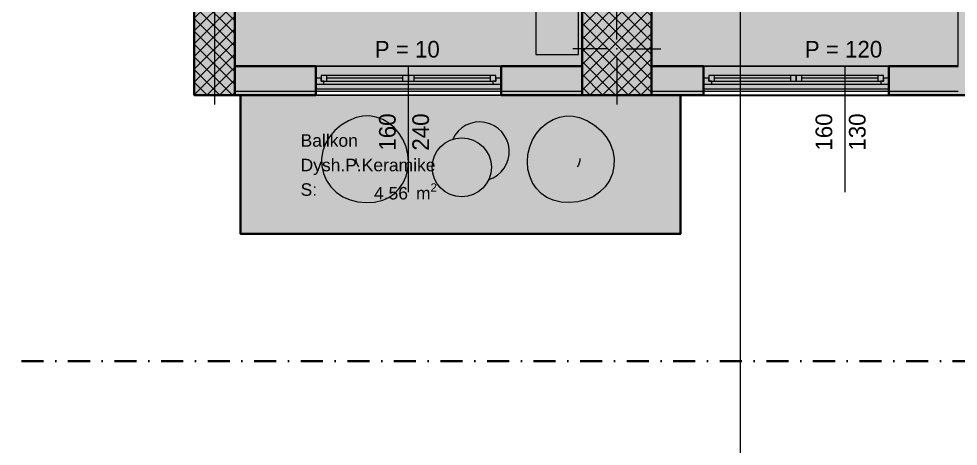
# Model space of a CAD drawing. Header units: millimetres. Extents: x 172821 to 253959, y -36092 to 17885.
# Drawn here: x 189595 to 197711, y -10151 to -6457 of the extents above; entities that cross this region are included whole.
import ezdxf
from ezdxf.enums import TextEntityAlignment as Align

# ---------------------------------------------------------------- set-up
doc = ezdxf.new("R2010")
doc.units = ezdxf.units.MM
doc.header["$MEASUREMENT"] = 0
doc.linetypes.add('Dot & Dashed', pattern=[402.166657, 190.5, -105.833333, 0, -105.833324])
doc.linetypes.add('Wipeout_Contour', pattern=[1000, 0, -1000])
for name, color, linetype, lineweight, true_color in [('2D Drafting - General_Pen_No__61', 7, 'Continuous', 20, 0x6a6a6a), ('A - Fill zone_Pen_No__102', 7, 'Continuous', 13, 0xcccccc), ('A - Muret_Pen_No__166', 7, 'Continuous', 13, 0x97cbff), ('A - Muret_Pen_No__82', 7, 'Continuous', 20, 0xaaaaaa), ('ARCHICAD Window Markers_Pen_No__111', 7, 'Continuous', 13, 0xccccff), ('Marker - Section_Pen_No__8', 7, 'Continuous', 35, 0xa80f02), ('Model Unit - Zone_Pen_No__102', 7, 'Continuous', 13, 0xcccccc)]:
    doc.layers.add(name, color=color, linetype=linetype, lineweight=lineweight, true_color=true_color)
for name, color, linetype, lineweight in [('A - Fill zone_Pen_No__2', 8, 'Continuous', 15), ('A - Mobilimi_Pen_No__101', 252, 'Continuous', 13), ('A - Mobilimi_Pen_No__18', 9, 'Continuous', 15), ('A - Muret_Pen_No__22', 8, 'Continuous', 35), ('A - Pllaka meskatit_Pen_No__1', 7, 'Continuous', 13), ('A - Pllaka meskatit_Pen_No__22', 8, 'Continuous', 35), ('A - Shtyllat_Pen_No__101', 252, 'Continuous', 13), ('A - Shtyllat_Pen_No__22', 8, 'Continuous', 35), ('ARCHICAD Windows_Pen_No__101', 252, 'Continuous', 13), ('ARCHICAD Zone Stamps_Pen_No__101', 252, 'Continuous', 13)]:
    doc.layers.add(name, color=color, linetype=linetype, lineweight=lineweight)
for name, color, linetype in [('A - Muret', 7, 'Continuous'), ('A - Pllaka meskatit', 7, 'Continuous'), ('A - Shtyllat', 7, 'Continuous'), ('ARCHICAD Window Markers', 7, 'Continuous'), ('Marker - Section', 7, 'Continuous'), ('Model Unit - Zone', 7, 'Continuous')]:
    doc.layers.add(name, color=color, linetype=linetype)
doc.styles.add('GENERATED_STYLE_1', font='GOTHIC.TTF')
doc.styles.add('GENERATED_STYLE_2', font='arial.ttf')
pattern_1 = [(45, (0, 0), (-55.154327, 55.154327), []), (135, (0, 0), (55.154327, 55.154327), [])]

# ---------------------------------------------------------------- blocks, each defined once
blk = doc.blocks.new('Slab_1', base_point=(232061.1, 7783.8))
at = {"layer": 'A - Pllaka meskatit_Pen_No__1', "color": 7, "linetype": 'Continuous', "lineweight": 13, "flags": 128}
blk.add_lwpolyline([(232061.1, 7783.8), (190161.1, 7783.8), (190161.1, -3216.2), (191111.1, -3216.2), (191111.1, -7116.2), (191511.1, -7116.2), (191511.1, -8316.2), (195311.1, -8316.2), (195311.1, -7116.2), (200461.1, -7116.2), (200461.1, -10116.2), (218411.1, -10116.2), (218411.1, -8866.2), (232061.1, -8866.2)], close=True, dxfattribs=at)
blk = doc.blocks.new('Ballkon_Dysh.P.Keramike_35', base_point=(192599.6, -7726.9))
at = {"layer": 'ARCHICAD Zone Stamps_Pen_No__101', "color": 252, "lineweight": 13, "insert": (192663.5, -7878.8), "char_height": 108, "attachment_point": 1, "style": 'GENERATED_STYLE_2'}
blk.add_mtext('\\A1;{\\pql;\\pt0,6060;\\fArial|b0|i0|c0|p34;4.56\\fArial|b0|i0|c0|p34;\\A1{\\H.66x;\\S^  ;}\\fArial|b0|i0|c0|p34; m\\fArial|b0|i0|c0|p34;\\A1{\\H.66x;\\S2^  ;}}', dxfattribs=at)
at = {"layer": 'ARCHICAD Zone Stamps_Pen_No__101', "color": 252, "lineweight": 13, "style": 'GENERATED_STYLE_2'}
for tag, p in [('ROOM_NAME', (192029.4, -7454.5)), ('DUMMY_849', (193169.9, -7429.9)), ('ROOM_NUMBER', (192029.4, -7666.7)), ('DUMMY_850', (193169.9, -7642)), ('measuredAreaCode', (192029.4, -7878.8))]:
    blk.add_attdef(tag, text='', height=108, dxfattribs=at).set_placement(p, align=Align.TOP_LEFT)
blk = doc.blocks.new('Slab_5', base_point=(232061.1, 7783.8))
at = {"layer": 'A - Pllaka meskatit_Pen_No__22', "color": 8, "linetype": 'Continuous', "lineweight": 35, "flags": 128}
blk.add_lwpolyline([(232061.1, 7783.8), (190161.1, 7783.8), (190161.1, -3216.2), (191111.1, -3216.2), (191111.1, -7116.2), (191511.1, -7116.2), (191511.1, -8316.2), (195311.1, -8316.2), (195311.1, -7116.2), (200461.1, -7116.2), (200461.1, -10116.2), (218411.1, -10116.2), (218411.1, -8866.2), (232061.1, -8866.2)], close=True, dxfattribs=at)
blk = doc.blocks.new('Wall_4', base_point=(191211.1, -7116.2))
at = {"color": 254, "linetype": 'Wipeout_Contour', "lineweight": 0, "ltscale": 772366.771728}
blk.add_wipeout([(191461.1, -7116.2), (194461.1, -7116.2), (194461.1, -7086.2), (191461.1, -7086.2)], dxfattribs=at).dxf.layer = 'A - Muret'
at = {"color": 254, "linetype": 'Wipeout_Contour', "lineweight": 0, "ltscale": 786057.657175}
blk.add_wipeout([(195061.1, -7116.2), (197711.1, -7116.2), (197711.1, -7086.2), (195061.1, -7086.2)], dxfattribs=at).dxf.layer = 'A - Muret'
at = {"layer": 'A - Muret_Pen_No__166', "color": 151, "linetype": 'Continuous', "lineweight": 13, "true_color": 0x97cbff, "flags": 128}
for points in [[(194461.1, -7086.2), (191461.1, -7086.2)], [(191461.1, -7116.2), (194461.1, -7116.2)], [(197711.1, -7086.2), (195061.1, -7086.2)], [(195061.1, -7116.2), (200461.1, -7116.2)]]:
    blk.add_lwpolyline(points, dxfattribs=at)
blk = doc.blocks.new('Double Sash Window 25')
at = {"layer": 'ARCHICAD Windows_Pen_No__101', "color": 252, "linetype": 'Continuous', "lineweight": 13}
for p, q in [((-800, 105), (800, 105)), ((800, 105), (-800, 105)), ((-800, 105), (-800, -95)), ((-800, 0), (-800, 105)), ((800, -95), (800, 105)), ((800, 0), (800, 105)), ((-800, 0), (-755, 0)), ((-800, -50), (-800, 0)), ((-800, -50), (-800, 0)), ((-755, 25), (-705, 25)), ((-755, -25), (-755, 25)), ((-755, 0), (-755, -25)), ((-705, 25), (-50, 25)), ((-705, 25), (-705, -25)), ((-705, 25), (-50, 25)), ((-705, 0), (-50, 0)), ((-50, -25), (-50, 25)), ((-50, 25), (0, 25)), ((0, 25), (0, -25)), ((0, 25), (50, 25)), ((0, -25), (0, 25)), ((50, 25), (705, 25)), ((50, 25), (50, -25)), ((50, 25), (705, 25)), ((50, 0), (705, 0)), ((705, -25), (705, 25)), ((705, 25), (755, 25)), ((755, 25), (755, -25)), ((755, -25), (755, 0)), ((755, 0), (800, 0)), ((800, -50), (800, 0)), ((800, -50), (800, 0)), ((-730, -50), (-800, -50)), ((-800, -145), (-800, -50)), ((-755, -25), (-730, -25)), ((-705, -25), (-755, -25)), ((-730, -25), (-730, -50)), ((0, -50), (-730, -50)), ((-50, -25), (-705, -25)), ((0, -25), (-50, -25)), ((50, -25), (0, -25)), ((730, -50), (0, -50)), ((705, -25), (50, -25)), ((755, -25), (705, -25)), ((730, -50), (730, -25)), ((730, -25), (755, -25)), ((800, -50), (730, -50)), ((800, -145), (800, -50)), ((-800, -95), (800, -95)), ((-800, -145), (800, -145))]:
    blk.add_line(p, q, dxfattribs=at)
blk = doc.blocks.new('W Marker 25_13')
at = {"layer": 'ARCHICAD Window Markers_Pen_No__111', "color": 254, "linetype": 'Continuous', "lineweight": 13, "true_color": 0xccccff}
blk.add_line((-422.2, 840), (-422.2, -250), dxfattribs=at)
at = {"layer": 'ARCHICAD Window Markers_Pen_No__111', "color": 254, "lineweight": 13, "true_color": 0xccccff, "char_height": 144, "attachment_point": 7, "style": 'GENERATED_STYLE_1'}
for s, insert, rotation in [('\\A1;{\\pql;\\pt0;\\fCentury Gothic|b0|i0|c0|p34;130\\fCentury Gothic|b0|i0|c0|p34;\\A1{\\H.66x;\\S^  ;}\\fCentury Gothic|b0|i0|c0|p34;\\fCentury Gothic|b0|i0|c0|p34;}', (-641.8, 480), 270), ('\\A1;{\\pql;\\pt0;\\fCentury Gothic|b0|i0|c0|p34;160\\fCentury Gothic|b0|i0|c0|p34;\\A1{\\H.66x;\\S^  ;}\\fCentury Gothic|b0|i0|c0|p34;\\fCentury Gothic|b0|i0|c0|p34;}', (-353.8, 480), 270), ('\\A1;{\\pql;\\pt0;\\fCentury Gothic|b0|i0|c0|p34;P = 120\\fCentury Gothic|b0|i0|c0|p34;\\A1{\\H.66x;\\S^  ;}\\fCentury Gothic|b0|i0|c0|p34;\\fCentury Gothic|b0|i0|c0|p34;}', (-74.5, -282.3), 180)]:
    blk.add_mtext(s, dxfattribs=dict(at, insert=insert, rotation=rotation))
blk = doc.blocks.new('W Marker 25_14')
at = {"layer": 'ARCHICAD Window Markers_Pen_No__111', "color": 254, "linetype": 'Continuous', "lineweight": 13, "true_color": 0xccccff}
blk.add_line((0, 840), (0, -250), dxfattribs=at)
at = {"layer": 'ARCHICAD Window Markers_Pen_No__111', "color": 254, "lineweight": 13, "true_color": 0xccccff, "char_height": 144, "attachment_point": 7, "style": 'GENERATED_STYLE_1'}
for s, insert, rotation in [('\\A1;{\\pql;\\pt0;\\fCentury Gothic|b0|i0|c0|p34;240\\fCentury Gothic|b0|i0|c0|p34;\\A1{\\H.66x;\\S^  ;}\\fCentury Gothic|b0|i0|c0|p34;\\fCentury Gothic|b0|i0|c0|p34;}', (-219.7, 480), 270), ('\\A1;{\\pql;\\pt0;\\fCentury Gothic|b0|i0|c0|p34;160\\fCentury Gothic|b0|i0|c0|p34;\\A1{\\H.66x;\\S^  ;}\\fCentury Gothic|b0|i0|c0|p34;\\fCentury Gothic|b0|i0|c0|p34;}', (68.3, 480), 270), ('\\A1;{\\pql;\\pt0;\\fCentury Gothic|b0|i0|c0|p34;P = 10\\fCentury Gothic|b0|i0|c0|p34;\\A1{\\H.66x;\\S^  ;}\\fCentury Gothic|b0|i0|c0|p34;\\fCentury Gothic|b0|i0|c0|p34;}', (291.4, -282.3), 180)]:
    blk.add_mtext(s, dxfattribs=dict(at, insert=insert, rotation=rotation))
blk = doc.blocks.new('Wall_39', base_point=(202661.1, -7116.2))
at = {"layer": 'A - Muret_Pen_No__82', "linetype": 'Continuous', "lineweight": 0, "true_color": 0xd4d4d4}
for points in [[(191461.1, -7116.2), (192161.1, -7116.2), (192161.1, -6866.2), (191461.1, -6866.2)], [(193761.1, -7116.2), (194461.1, -7116.2), (194461.1, -6866.2), (193761.1, -6866.2)], [(195061.1, -6866.2), (195061.1, -7116.2), (195511.1, -7116.2), (195511.1, -6866.2)], [(197111.1, -7116.2), (198411.1, -7116.2), (198411.1, -6866.2), (197111.1, -6866.2)]]:
    blk.add_hatch(color=254, dxfattribs=at).paths.add_polyline_path(points)
at = {"layer": 'A - Muret_Pen_No__22', "color": 8, "linetype": 'Continuous', "lineweight": 35}
for p, q in [((192161.1, -6971.2), (192161.1, -6866.2)), ((193761.1, -6971.2), (193761.1, -6866.2)), ((195511.1, -6971.2), (195511.1, -6866.2)), ((197111.1, -6971.2), (197111.1, -6866.2)), ((192161.1, -7021.2), (192161.1, -6971.2)), ((193761.1, -7021.2), (193761.1, -6971.2)), ((195511.1, -7021.2), (195511.1, -6971.2)), ((197111.1, -7021.2), (197111.1, -6971.2)), ((192161.1, -7116.2), (192161.1, -7021.2)), ((193761.1, -7116.2), (193761.1, -7021.2)), ((195511.1, -7116.2), (195511.1, -7021.2)), ((197111.1, -7116.2), (197111.1, -7021.2))]:
    blk.add_line(p, q, dxfattribs=at)
at = {"layer": 'A - Muret_Pen_No__22', "color": 8, "linetype": 'Continuous', "lineweight": 35, "flags": 128}
for points in [[(192161.1, -6866.2), (191461.1, -6866.2)], [(194461.1, -6866.2), (193761.1, -6866.2)], [(195511.1, -6866.2), (195061.1, -6866.2)], [(197711.1, -6866.2), (197111.1, -6866.2)], [(191461.1, -7116.2), (192161.1, -7116.2)], [(193761.1, -7116.2), (194461.1, -7116.2)], [(195061.1, -7116.2), (195511.1, -7116.2)], [(197111.1, -7116.2), (198411.1, -7116.2)]]:
    blk.add_lwpolyline(points, dxfattribs=at)
at = {"layer": 'ARCHICAD Window Markers', "color": 254, "lineweight": 13, "true_color": 0xccccff, "rotation": 180}
blk.add_blockref('W Marker 25_14', (192961.1, -7116.2), dxfattribs=at)
at = {"layer": 'ARCHICAD Window Markers_Pen_No__111', "color": 254, "lineweight": 13, "true_color": 0xccccff, "rotation": 180}
blk.add_blockref('W Marker 25_13', (196311.1, -7116.2), dxfattribs=at)
at = {"layer": 'ARCHICAD Windows_Pen_No__101', "color": 252, "linetype": 'Continuous', "lineweight": 13, "xscale": -1, "zscale": 1000}
for p in [(192961.1, -6971.2), (196311.1, -6971.2)]:
    blk.add_blockref('Double Sash Window 25', p, dxfattribs=at)
blk = doc.blocks.new('Column_15', base_point=(194761.1, -6716.2))
at = {"layer": 'A - Shtyllat_Pen_No__101', "linetype": 'Continuous', "lineweight": 13}
h = blk.add_hatch(dxfattribs=at)
h.set_pattern_fill('Concrete_Block', color=252, style=0, pattern_type=2)
h.set_pattern_definition(pattern_1)
h.paths.add_polyline_path([(194461.1, -7116.2), (195061.1, -7116.2), (195061.1, -6316.2), (194461.1, -6316.2)])
at = {"layer": 'A - Shtyllat_Pen_No__101', "color": 252, "linetype": 'Continuous', "lineweight": 13}
for p, q in [((194761.1, -6636.2), (194761.1, -6236.2)), ((194681.1, -6716.2), (194381.1, -6716.2)), ((194841.1, -6716.2), (195141.1, -6716.2)), ((194761.1, -6796.2), (194761.1, -7196.2))]:
    blk.add_line(p, q, dxfattribs=at)
blk.add_point((194761.1, -6716.2), dxfattribs=at)
at = {"layer": 'A - Shtyllat_Pen_No__22', "color": 8, "linetype": 'Continuous', "lineweight": 35, "flags": 128}
blk.add_lwpolyline([(194461.1, -7116.2), (195061.1, -7116.2), (195061.1, -6316.2), (194461.1, -6316.2)], close=True, dxfattribs=at)
blk = doc.blocks.new('Column_16', base_point=(191286.1, -5166.2))
at = {"layer": 'A - Shtyllat_Pen_No__101', "linetype": 'Continuous', "lineweight": 13}
h = blk.add_hatch(dxfattribs=at)
h.set_pattern_fill('Concrete_Block', color=252, style=0, pattern_type=2)
h.set_pattern_definition(pattern_1)
h.paths.add_polyline_path([(191461.1, -3216.2), (191111.1, -3216.2), (191111.1, -7116.2), (191461.1, -7116.2)])
at = {"layer": 'A - Shtyllat_Pen_No__101', "color": 252, "linetype": 'Continuous', "lineweight": 13}
for p, q in [((191286.1, -5086.2), (191286.1, -3136.2)), ((191206.1, -5166.2), (191031.1, -5166.2)), ((191366.1, -5166.2), (191541.1, -5166.2)), ((191286.1, -5246.2), (191286.1, -7196.2))]:
    blk.add_line(p, q, dxfattribs=at)
blk.add_point((191286.1, -5166.2), dxfattribs=at)
at = {"layer": 'A - Shtyllat_Pen_No__22', "color": 8, "linetype": 'Continuous', "lineweight": 35, "flags": 128}
blk.add_lwpolyline([(191461.1, -3216.2), (191111.1, -3216.2), (191111.1, -7116.2), (191461.1, -7116.2)], close=True, dxfattribs=at)
blk = doc.blocks.new('Bean Bag 24')
at = {"layer": 'A - Mobilimi_Pen_No__18', "color": 9, "linetype": 'Continuous', "lineweight": 15}
for p, q in [((309.9, 743.7), (246.7, 724.8)), ((375, 750), (309.9, 743.7)), ((440.1, 743.7), (375, 750)), ((503.3, 724.8), (440.1, 743.7)), ((134, 652.2), (87.7, 600.7)), ((187.5, 694), (134, 652.2)), ((246.7, 724.8), (187.5, 694)), ((562.5, 694), (503.3, 724.8)), ((616, 652.2), (562.5, 694)), ((662.3, 600.7), (616, 652.2)), ((87.7, 600.7), (50.2, 541.1)), ((699.8, 541.1), (662.3, 600.7)), ((50.2, 541.1), (22.6, 475.1)), ((727.4, 475.1), (699.8, 541.1)), ((22.6, 475.1), (5.7, 404.7)), ((744.3, 404.7), (727.4, 475.1)), ((5.7, 404.7), (0, 332.2)), ((0, 332.2), (5.7, 274.5)), ((750, 332.2), (744.3, 404.7)), ((744.3, 274.5), (750, 332.2)), ((5.7, 274.5), (22.6, 218.6)), ((727.4, 218.6), (744.3, 274.5)), ((22.6, 218.6), (50.2, 166.1)), ((50.2, 166.1), (87.7, 118.7)), ((662.3, 118.7), (699.8, 166.1)), ((699.8, 166.1), (727.4, 218.6)), ((87.7, 118.7), (134, 77.7)), ((616, 77.7), (662.3, 118.7)), ((134, 77.7), (187.5, 44.5)), ((187.5, 44.5), (246.7, 20)), ((246.7, 20), (309.9, 5)), ((309.9, 5), (375, 0)), ((375, 0), (440.1, 5)), ((440.1, 5), (503.3, 20)), ((503.3, 20), (562.5, 44.5)), ((562.5, 44.5), (616, 77.7))]:
    blk.add_line(p, q, dxfattribs=at)
blk.add_arc((375, 337.5), 112.5, 70, 110, dxfattribs=at)
blk = doc.blocks.new('Cupboard 25_12')
at = {"layer": 'A - Mobilimi_Pen_No__18', "color": 9, "linetype": 'Continuous', "lineweight": 15, "flags": 128}
blk.add_lwpolyline([(0, 0), (1570, 0), (1570, 370), (0, 370)], close=True, dxfattribs=at)
blk = doc.blocks.new('Cutting Plane_1', base_point=(234237.4, -9416.2))
at = {"layer": 'Marker - Section_Pen_No__8', "color": 14, "linetype": 'Dot & Dashed', "lineweight": 35, "true_color": 0xa80f02}
blk.add_line((234057.4, -9416.2), (185477.9, -9416.2), dxfattribs=at)

msp = doc.modelspace()

# ---------------------------------------------------------------- hatches: boundary and pattern name
at = {"layer": 'A - Fill zone_Pen_No__102', "linetype": 'Continuous', "lineweight": 0, "true_color": 0x333333}
msp.add_hatch(color=250, dxfattribs=at).paths.add_polyline_path([(190161.1, -966.2), (202311.1, -966.2), (202311.1, -2816.2), (209361.1, -2816.2), (209361.1, -10116.2), (200461.1, -10116.2), (200461.1, -7116.2), (195311.1, -7116.2), (195311.1, -8316.2), (191511.1, -8316.2), (191511.1, -7116.2), (191111.1, -7116.2), (191111.1, -3216.2), (190161.1, -3216.2)])

# ---------------------------------------------------------------- linework, layer by layer
at = {"layer": 'A - Fill zone_Pen_No__2', "color": 8, "linetype": 'Continuous', "lineweight": 15, "flags": 128}
msp.add_lwpolyline([(190161.1, -966.2), (202311.1, -966.2), (202311.1, -2816.2), (209361.1, -2816.2), (209361.1, -10116.2), (200461.1, -10116.2), (200461.1, -7116.2), (195311.1, -7116.2), (195311.1, -8316.2), (191511.1, -8316.2), (191511.1, -7116.2), (191111.1, -7116.2), (191111.1, -3216.2), (190161.1, -3216.2)], close=True, dxfattribs=at)
at = {"layer": 'A - Mobilimi_Pen_No__101', "color": 252, "linetype": 'Continuous', "lineweight": 13}
msp.add_circle((193422.2, -7740.4), 255.4, dxfattribs=at)
msp.add_arc((193576, -7603.8), 255.4, 287.86898, 155.37613, dxfattribs=at)
at = {"layer": 'Model Unit - Zone_Pen_No__102', "color": 254, "linetype": 'Continuous', "lineweight": 13, "true_color": 0xcccccc, "flags": 128}
for points in [[(193061.1, -2966.2), (191461.1, -2966.2), (191461.1, -6866.2), (194461.1, -6866.2), (194461.1, -1116.2), (193061.1, -1116.2)], [(194611.1, -6316.2), (195061.1, -6316.2), (195061.1, -6866.2), (197711.1, -6866.2), (197711.1, -2516.2), (194861.1, -2516.2), (194861.1, -4216.2), (194611.1, -4216.2)], [(195311.1, -8316.2), (195311.1, -7116.2), (191511.1, -7116.2), (191511.1, -8316.2)]]:
    msp.add_lwpolyline(points, close=True, dxfattribs=at)

# ---------------------------------------------------------------- block references
at = {"layer": 'A - Mobilimi_Pen_No__18', "color": 9, "linetype": 'Continuous', "lineweight": 15, "zscale": 1000}
for name, p, rotation in [('Cupboard 25_12', (194061.1, -5196.2), 269.9999999999994), ('Bean Bag 24', (193055.5, -7921.7), 107.8689790077858)]:
    msp.add_blockref(name, p, dxfattribs=dict(at, rotation=rotation))
at = {"layer": 'A - Mobilimi_Pen_No__18', "color": 9, "linetype": 'Continuous', "lineweight": 15, "xscale": -1, "zscale": 1000, "rotation": 252.1310209922169}
msp.add_blockref('Bean Bag 24', (193894.2, -7921.7), dxfattribs=at)
at = {"layer": 'A - Pllaka meskatit', "color": 7, "linetype": 'Continuous', "lineweight": 13}
msp.add_blockref('Slab_1', (232061.1, 7783.8), dxfattribs=at)
at = {"layer": 'A - Pllaka meskatit', "color": 8, "linetype": 'Continuous', "lineweight": 35}
msp.add_blockref('Slab_5', (232061.1, 7783.8), dxfattribs=at)
at = {"layer": 'Marker - Section', "color": 14, "lineweight": 35, "true_color": 0xa80f02}
msp.add_blockref('Cutting Plane_1', (234237.4, -9416.2), dxfattribs=at)
at = {"layer": 'Model Unit - Zone', "color": 252, "linetype": 'Continuous', "lineweight": 13}
msp.add_blockref('Ballkon_Dysh.P.Keramike_35', (192599.6, -7726.9), dxfattribs=at).add_auto_attribs({'ROOM_NAME': 'Ballkon', 'ROOM_NUMBER': 'Dysh.P.Keramike', 'measuredAreaCode': 'S: '})

# ---------------------------------------------------------------- next in the draw order: block references
at = {"layer": 'A - Muret', "color": 151, "lineweight": 13, "true_color": 0x97cbff}
msp.add_blockref('Wall_4', (191211.1, -7116.2), dxfattribs=at)

# ---------------------------------------------------------------- next in the draw order: linework, layer by layer
at = {"layer": '2D Drafting - General_Pen_No__61', "color": 251, "linetype": 'Continuous', "lineweight": 20, "true_color": 0x6a6a6a, "flags": 128}
msp.add_lwpolyline([(195830.6, -11838.8), (195830.6, -6266.2)], dxfattribs=at)

# ---------------------------------------------------------------- next in the draw order: block references
at = {"layer": 'A - Muret', "color": 8, "lineweight": 35}
msp.add_blockref('Wall_39', (202661.1, -7116.2), dxfattribs=at)
at = {"layer": 'A - Shtyllat', "color": 8, "lineweight": 35}
for name, p in [('Column_16', (191286.1, -5166.2)), ('Column_15', (194761.1, -6716.2))]:
    msp.add_blockref(name, p, dxfattribs=at)

doc.saveas('drawing.dxf')
